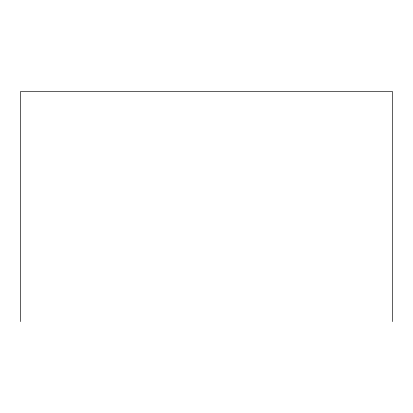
<?xml version="1.0" encoding="UTF-8"?>
<svg xmlns="http://www.w3.org/2000/svg" width="413" height="413" viewBox="0 0 413 413"><rect width="100%" height="100%" fill="white"/><g stroke="black" fill="none" stroke-linecap="round" stroke-linejoin="round"><path stroke-width="0.62" d="M392.35 321.598L392.35 91.402L20.65 91.402L20.65 321.598"/></g></svg>
